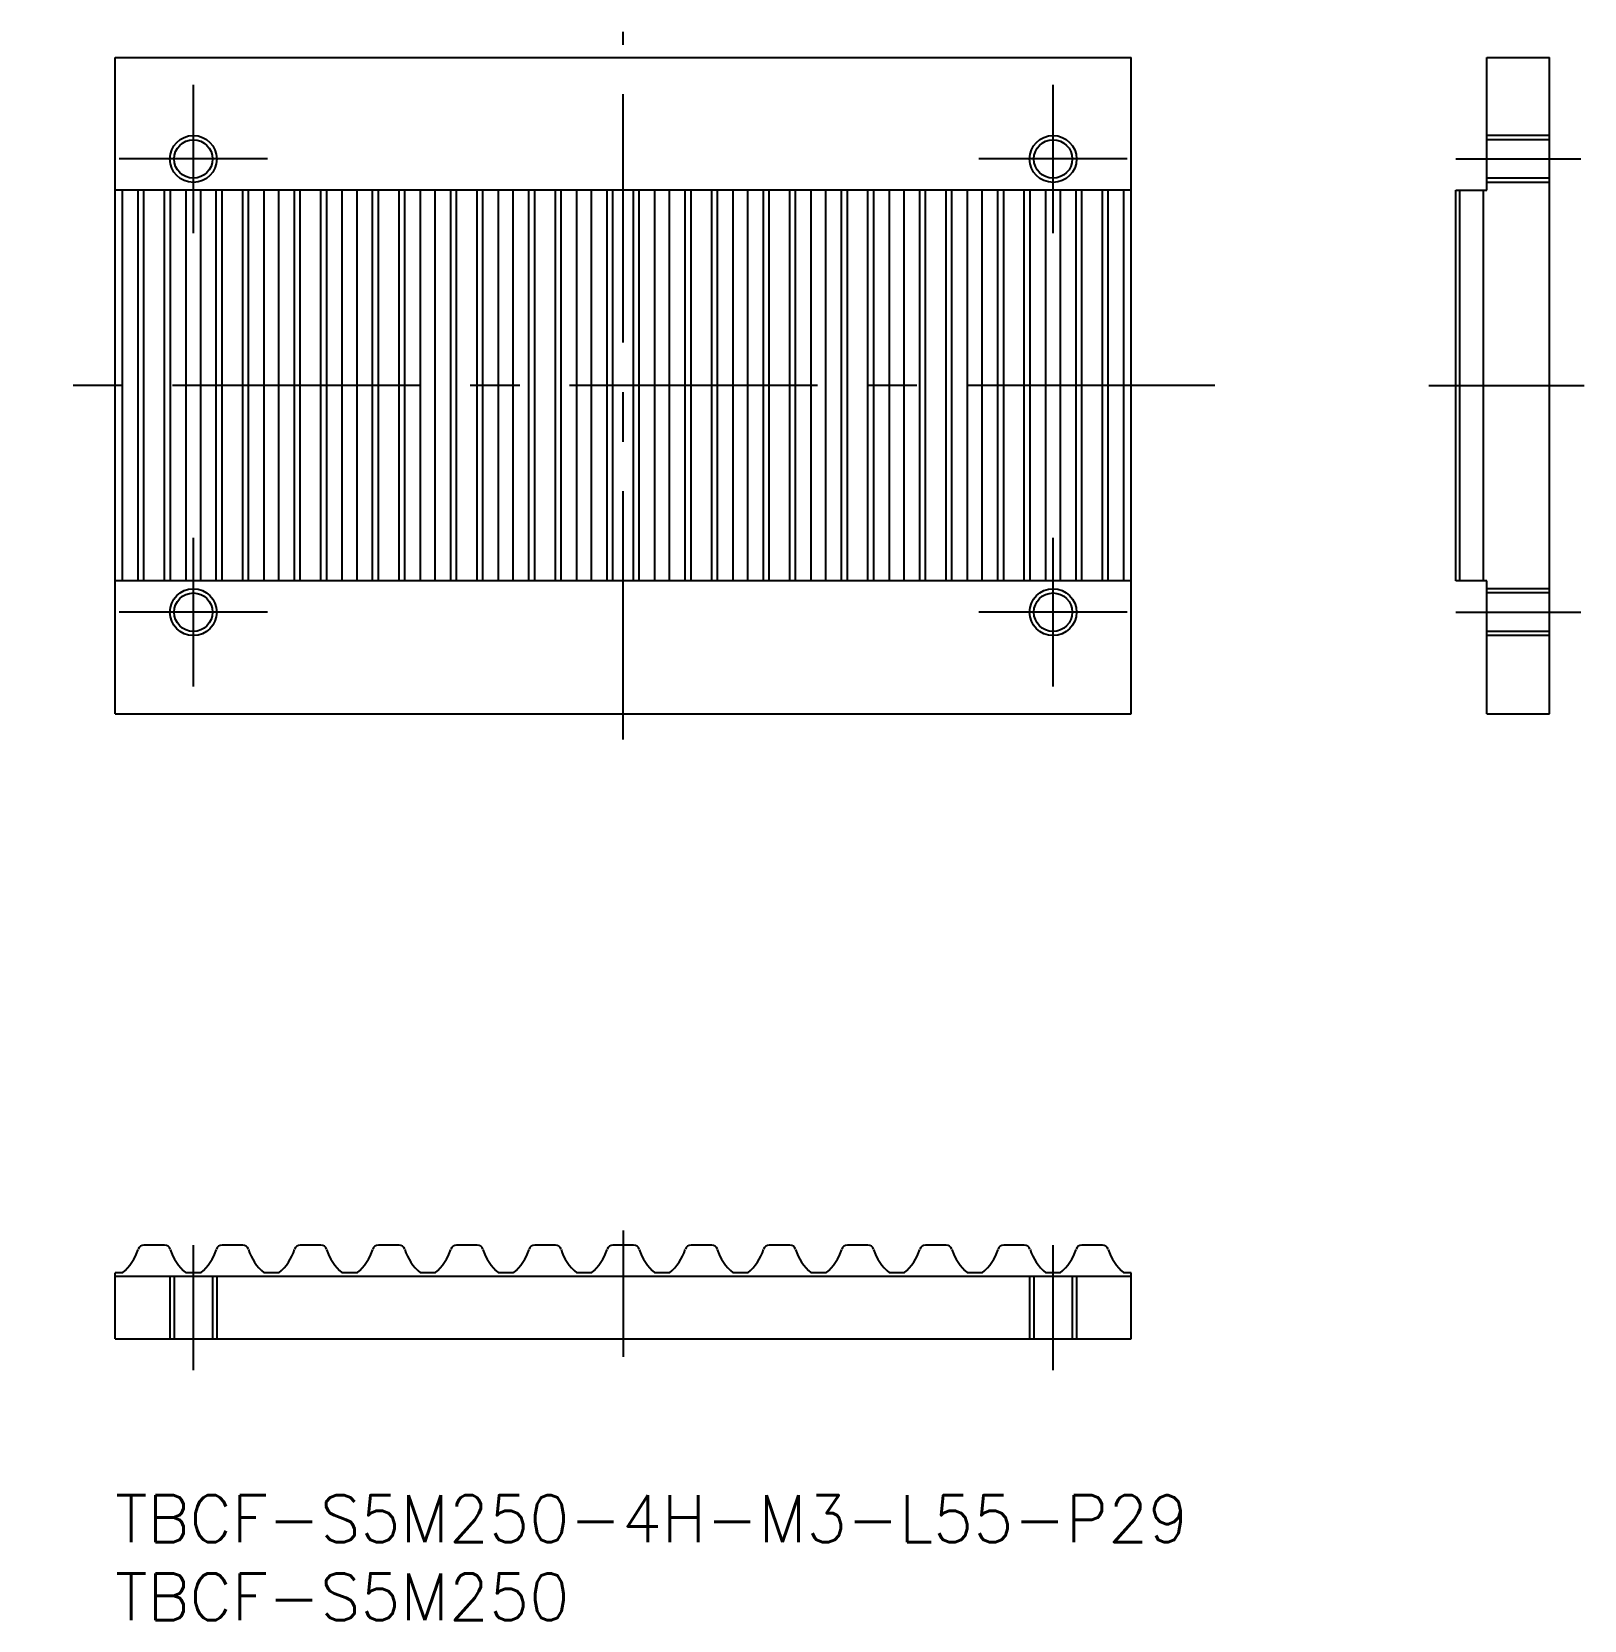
# Model space of a CAD drawing. Extents: x -5 to 94, y -8 to 94.
import ezdxf

# ---------------------------------------------------------------- set-up
doc = ezdxf.new("R2010")
doc.units = 0
doc.header["$LTSCALE"] = 0.5
doc.linetypes.add('CENTER', pattern=[50.8, 31.75, -6.35, 6.35, -6.35])
doc.linetypes.add('DASHED', pattern=[19.05, 12.7, -6.35])
for name, color, linetype in [('MSM_CENTER', 1, 'CENTER'), ('MSM_CONTINUOUS', 7, 'CONTINUOUS'), ('MSM_DASHED', 4, 'DASHED'), ('MSM_NARROW', 5, 'CONTINUOUS'), ('MSM_PART_NUMBER', 7, 'CONTINUOUS')]:
    doc.layers.add(name, color=color, linetype=linetype)
doc.styles.get("Standard").update_dxf_attribs({"font": 'txt.shx', "height": 3, "bigfont": 'bigfont.shx'})

msp = doc.modelspace()

# ---------------------------------------------------------------- linework, layer by layer
at = {"layer": 'MSM_CENTER'}
for p, q in [((32.5, 48.36), (32.5, 93.64)), ((5, 80.75), (5, 90.25)), ((60, 80.75), (60, 90.25)), ((9.75, 85.5), (0.25, 85.5)), ((64.75, 85.5), (55.25, 85.5)), ((85.76, 85.5), (93.76, 85.5)), ((70.34, 71), (-5.34, 71)), ((84.05, 71), (93.98, 71)), ((5, 51.75), (5, 61.25)), ((60, 51.75), (60, 61.25)), ((9.75, 56.5), (0.25, 56.5)), ((64.75, 56.5), (55.25, 56.5)), ((85.76, 56.5), (93.76, 56.5)), ((32.5, 16.93), (32.5, 8.86)), ((5, 8), (5, 16)), ((60, 8), (60, 16))]:
    msp.add_line(p, q, dxfattribs=at)
at = {"layer": 'MSM_CONTINUOUS'}
for p, q in [((0, 50), (0, 92)), ((0, 92), (65, 92)), ((65, 50), (65, 92)), ((87.76, 92), (91.76, 92)), ((87.76, 83.5), (87.76, 92)), ((91.76, 50), (91.76, 92)), ((65, 83.5), (0, 83.5)), ((0.47, 58.5), (0.47, 83.5)), ((4.53, 58.5), (4.53, 83.5)), ((5.47, 58.5), (5.47, 83.5)), ((9.53, 58.5), (9.53, 83.5)), ((10.47, 58.5), (10.47, 83.5)), ((14.53, 58.5), (14.53, 83.5)), ((15.47, 58.5), (15.47, 83.5)), ((19.53, 58.5), (19.53, 83.5)), ((20.47, 58.5), (20.47, 83.5)), ((24.53, 58.5), (24.53, 83.5)), ((25.47, 58.5), (25.47, 83.5)), ((29.53, 58.5), (29.53, 83.5)), ((30.47, 58.5), (30.47, 83.5)), ((34.53, 58.5), (34.53, 83.5)), ((35.47, 58.5), (35.47, 83.5)), ((39.53, 58.5), (39.53, 83.5)), ((40.47, 58.5), (40.47, 83.5)), ((44.53, 58.5), (44.53, 83.5)), ((45.47, 58.5), (45.47, 83.5)), ((49.53, 58.5), (49.53, 83.5)), ((50.47, 58.5), (50.47, 83.5)), ((54.53, 58.5), (54.53, 83.5)), ((55.47, 58.5), (55.47, 83.5)), ((59.53, 58.5), (59.53, 83.5)), ((60.47, 58.5), (60.47, 83.5)), ((64.53, 58.5), (64.53, 83.5)), ((85.76, 58.5), (85.76, 83.5)), ((85.76, 83.5), (87.76, 83.5)), ((87.53, 58.5), (87.53, 83.5)), ((65, 58.5), (0, 58.5)), ((87.76, 58.5), (85.76, 58.5)), ((87.76, 50), (87.76, 58.5)), ((0, 50), (65, 50)), ((87.76, 50), (91.76, 50)), ((3.16, 16), (1.84, 16)), ((8.16, 16), (6.84, 16)), ((13.16, 16), (11.84, 16)), ((18.16, 16), (16.84, 16)), ((23.16, 16), (21.84, 16)), ((28.16, 16), (26.84, 16)), ((33.16, 16), (31.84, 16)), ((38.16, 16), (36.84, 16)), ((43.16, 16), (41.84, 16)), ((48.16, 16), (46.84, 16)), ((53.16, 16), (51.84, 16)), ((58.16, 16), (56.84, 16)), ((63.16, 16), (61.84, 16)), ((0, 10), (0, 14.23)), ((0.47, 14.23), (0, 14.23)), ((5.47, 14.23), (4.53, 14.23)), ((10.47, 14.23), (9.53, 14.23)), ((15.47, 14.23), (14.53, 14.23)), ((20.47, 14.23), (19.53, 14.23)), ((25.47, 14.23), (24.53, 14.23)), ((30.47, 14.23), (29.53, 14.23)), ((35.47, 14.23), (34.53, 14.23)), ((40.47, 14.23), (39.53, 14.23)), ((45.47, 14.23), (44.53, 14.23)), ((50.47, 14.23), (49.53, 14.23)), ((55.47, 14.23), (54.53, 14.23)), ((60.47, 14.23), (59.53, 14.23)), ((65, 14.23), (64.53, 14.23)), ((65, 10), (65, 14.23)), ((65, 14), (0, 14)), ((0, 10), (65, 10))]:
    msp.add_line(p, q, dxfattribs=at)
for centre in [(5, 85.5), (60, 85.5), (5, 56.5), (60, 56.5)]:
    msp.add_circle(centre, 1.23, dxfattribs=at)
for centre, radius, start, end in [((-1.63, 16.71), 3.25, 310.1272, 342.4431), ((1.84, 15.62), 0.38, 90, 162.4431), ((3.16, 15.62), 0.38, 17.5569, 90), ((6.62, 16.71), 3.25, 197.5569, 229.8728), ((3.38, 16.71), 3.25, 310.1272, 342.4431), ((6.84, 15.62), 0.38, 90, 162.4431), ((8.16, 15.62), 0.38, 17.5569, 90), ((11.62, 16.71), 3.25, 197.5569, 229.8728), ((8.38, 16.71), 3.25, 310.1272, 342.4431), ((11.84, 15.62), 0.38, 90, 162.4431), ((13.16, 15.62), 0.38, 17.5569, 90), ((16.62, 16.71), 3.25, 197.5569, 229.8728), ((13.38, 16.71), 3.25, 310.1272, 342.4431), ((16.84, 15.62), 0.38, 90, 162.4431), ((18.16, 15.62), 0.38, 17.5569, 90), ((21.62, 16.71), 3.25, 197.5569, 229.8728), ((18.37, 16.71), 3.25, 310.1272, 342.4431), ((21.84, 15.62), 0.38, 90, 162.4431), ((23.16, 15.62), 0.38, 17.5569, 90), ((26.62, 16.71), 3.25, 197.5569, 229.8728), ((23.38, 16.71), 3.25, 310.1272, 342.4431), ((26.84, 15.62), 0.38, 90, 162.4431), ((28.16, 15.62), 0.38, 17.5569, 90), ((31.62, 16.71), 3.25, 197.5569, 229.8728), ((28.37, 16.71), 3.25, 310.1272, 342.4431), ((31.84, 15.62), 0.38, 90, 162.4431), ((33.16, 15.62), 0.38, 17.5569, 90), ((36.62, 16.71), 3.25, 197.5569, 229.8728), ((33.37, 16.71), 3.25, 310.1272, 342.4431), ((36.84, 15.62), 0.38, 90, 162.4431), ((38.16, 15.62), 0.38, 17.5569, 90), ((41.62, 16.71), 3.25, 197.5569, 229.8728), ((38.38, 16.71), 3.25, 310.1272, 342.4431), ((41.84, 15.62), 0.38, 90, 162.4431), ((43.16, 15.62), 0.38, 17.5569, 90), ((46.62, 16.71), 3.25, 197.5569, 229.8728), ((43.38, 16.71), 3.25, 310.1272, 342.4431), ((46.84, 15.62), 0.38, 90, 162.4431), ((48.16, 15.62), 0.38, 17.5569, 90), ((51.62, 16.71), 3.25, 197.5569, 229.8728), ((48.38, 16.71), 3.25, 310.1272, 342.4431), ((51.84, 15.62), 0.38, 90, 162.4431), ((53.16, 15.62), 0.38, 17.5569, 90), ((56.63, 16.71), 3.25, 197.5569, 229.8728), ((53.38, 16.71), 3.25, 310.1272, 342.4431), ((56.84, 15.62), 0.38, 90, 162.4431), ((58.16, 15.62), 0.38, 17.5569, 90), ((61.63, 16.71), 3.25, 197.5569, 229.8728), ((58.37, 16.71), 3.25, 310.1272, 342.4431), ((61.84, 15.62), 0.38, 90, 162.4431), ((63.16, 15.62), 0.38, 17.5569, 90), ((66.63, 16.71), 3.25, 197.5569, 229.8728)]:
    msp.add_arc(centre, radius, start, end, dxfattribs=at)
at = {"layer": 'MSM_DASHED'}
for p, q in [((91.76, 87), (87.76, 87)), ((91.76, 86.73), (87.76, 86.73)), ((91.76, 84.27), (87.76, 84.27)), ((91.76, 84), (87.76, 84)), ((91.76, 58), (87.76, 58)), ((91.76, 57.73), (87.76, 57.73)), ((91.76, 55.27), (87.76, 55.27)), ((91.76, 55), (87.76, 55)), ((3.5, 14), (3.5, 10)), ((3.77, 14), (3.77, 10)), ((6.23, 14), (6.23, 10)), ((6.5, 14), (6.5, 10)), ((58.5, 14), (58.5, 10)), ((58.77, 14), (58.77, 10)), ((61.23, 14), (61.23, 10)), ((61.5, 14), (61.5, 10))]:
    msp.add_line(p, q, dxfattribs=at)
at = {"layer": 'MSM_NARROW'}
for p, q in [((1.47, 58.5), (1.47, 83.5)), ((1.84, 58.5), (1.84, 83.5)), ((3.16, 58.5), (3.16, 83.5)), ((3.53, 58.5), (3.53, 83.5)), ((6.47, 58.5), (6.47, 83.5)), ((6.84, 58.5), (6.84, 83.5)), ((8.16, 58.5), (8.16, 83.5)), ((8.53, 58.5), (8.53, 83.5)), ((11.47, 58.5), (11.47, 83.5)), ((11.84, 58.5), (11.84, 83.5)), ((13.16, 58.5), (13.16, 83.5)), ((13.53, 58.5), (13.53, 83.5)), ((16.47, 58.5), (16.47, 83.5)), ((16.84, 58.5), (16.84, 83.5)), ((18.16, 58.5), (18.16, 83.5)), ((18.53, 58.5), (18.53, 83.5)), ((21.47, 58.5), (21.47, 83.5)), ((21.84, 58.5), (21.84, 83.5)), ((23.16, 58.5), (23.16, 83.5)), ((23.53, 58.5), (23.53, 83.5)), ((26.47, 58.5), (26.47, 83.5)), ((26.84, 58.5), (26.84, 83.5)), ((28.16, 58.5), (28.16, 83.5)), ((28.53, 58.5), (28.53, 83.5)), ((31.47, 58.5), (31.47, 83.5)), ((31.84, 58.5), (31.84, 83.5)), ((33.16, 58.5), (33.16, 83.5)), ((33.53, 58.5), (33.53, 83.5)), ((36.47, 58.5), (36.47, 83.5)), ((36.84, 58.5), (36.84, 83.5)), ((38.16, 58.5), (38.16, 83.5)), ((38.53, 58.5), (38.53, 83.5)), ((41.47, 58.5), (41.47, 83.5)), ((41.84, 58.5), (41.84, 83.5)), ((43.16, 58.5), (43.16, 83.5)), ((43.53, 58.5), (43.53, 83.5)), ((46.47, 58.5), (46.47, 83.5)), ((46.84, 58.5), (46.84, 83.5)), ((48.16, 58.5), (48.16, 83.5)), ((48.53, 58.5), (48.53, 83.5)), ((51.47, 58.5), (51.47, 83.5)), ((51.84, 58.5), (51.84, 83.5)), ((53.16, 58.5), (53.16, 83.5)), ((53.53, 58.5), (53.53, 83.5)), ((56.47, 58.5), (56.47, 83.5)), ((56.84, 58.5), (56.84, 83.5)), ((58.16, 58.5), (58.16, 83.5)), ((58.53, 58.5), (58.53, 83.5)), ((61.47, 58.5), (61.47, 83.5)), ((61.84, 58.5), (61.84, 83.5)), ((63.16, 58.5), (63.16, 83.5)), ((63.53, 58.5), (63.53, 83.5)), ((86.02, 58.5), (86.02, 83.5))]:
    msp.add_line(p, q, dxfattribs=at)
for centre in [(5, 85.5), (60, 85.5), (5, 56.5), (60, 56.5)]:
    msp.add_circle(centre, 1.5, dxfattribs=at)

# ---------------------------------------------------------------- texts
at = {"layer": 'MSM_PART_NUMBER'}
for s, p in [('TBCF-S5M250-4H-M3-L55-P29', (0, -3)), ('TBCF-S5M250', (0, -8))]:
    msp.add_text(s, height=3, dxfattribs=at).set_placement(p)

doc.saveas('drawing.dxf')
